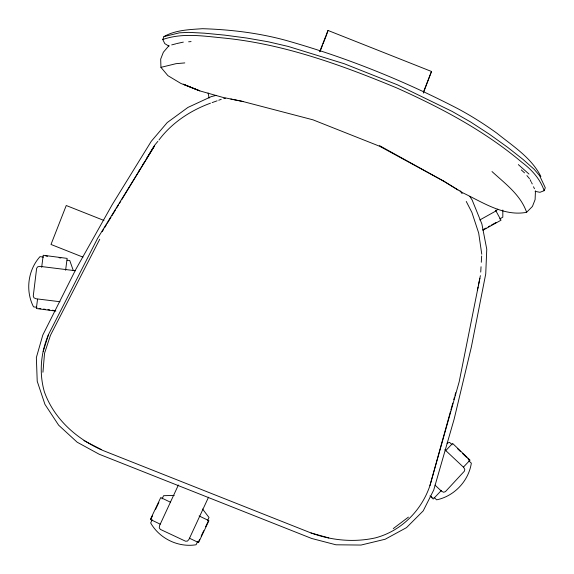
<?xml version="1.0" encoding="UTF-8"?>
<svg xmlns="http://www.w3.org/2000/svg" width="574" height="574" viewBox="0 0 574 574"><rect width="100%" height="100%" fill="white"/><g stroke="black" fill="none" stroke-linecap="round" stroke-linejoin="round"><path stroke-width="0.86" d="M502.824 210.019L502.81 217.187L499.717 218.902M535.456 190.826L535.104 199.601L532.428 206.439L526.623 212.308C503.843 216.699 482.555 202.22 462.881 192.85L443.853 181.24L379.529 145.638M480.732 272.09L481.041 266.731M481.299 262.268L481.665 256.018M42.942 372.246L44.528 353.369L50.49 335.216L99.733 239.258M37.547 299.219L36.341 308.532L55.829 311.079M41.665 267.326L43.222 255.265L67.136 258.393L65.601 270.246M479.871 278.275L459.193 381.746L429.94 485.618C421.467 510.716 401.126 531.115 375.303 537.903C353.835 542.624 331.564 540.457 310.993 532.952L103.449 450.683C77.167 439.505 54.056 419.164 44.356 391.769C38.924 372.741 40.79 352.551 48.546 334.441L97.566 238.397L154.671 145.645L121.688 199.723M477.353 290.523L478.07 287.022M478.429 285.271L480.395 275.642M429.94 485.618L450.425 411.666M450.906 409.951L452.807 403.07M453.761 399.633L454.479 397.05M454.952 395.328L455.67 392.752M43.186 351.432L48.546 334.441M326.506 34.935L328.012 30.451L431.497 71.47L423.318 93.11M168.993 46.2L164.774 43.602L162.786 39.513L163.927 36.6C175.45 29.977 189.485 29.604 202.478 28.7C230.296 29.539 258.099 32.883 285.005 40.13C344.759 56.862 402.482 79.994 457.571 108.529C471.268 115.84 484.391 124.163 496.976 133.254C512.84 146.069 531.524 157.8 540.88 176.519M319.653 51.768L328.012 30.451M320.149 51.265L322.401 45.525M323.04 43.882L326.254 35.681M423.469 91.976L431.497 71.47M535.076 191.314L539.926 192.312L544.159 190.683L545.3 187.77L539.567 175.615L534.193 169.316L523.029 159.428L507.516 147.231L489.479 134.273L470.587 121.975L452.018 111.356L397.473 84.837L344.185 63.714L288.248 46.444L268.323 41.802L246.684 38.035L224.707 35.129L204.538 33.184L188.703 32.366L179.382 32.84L163.927 36.6M178.385 485.016L159.572 525.605L159.271 527.879L160.39 529.407L185.56 541.217L187.433 541.095L188.975 539.402L208.541 497.192M150.366 519.441L160.749 497.55L170.586 502.272M150.718 519.614L152.576 515.703M155.54 509.447L158.876 502.408M152.189 519.75L150.668 522.957C159.572 538.642 178.27 547.675 196.093 544.762L197.614 541.555M162.069 498.906L163.59 495.699L174.245 495.412M207.494 520.711L209.015 517.504L202.529 508.995M198.195 542.401L199.68 539.273M201.165 536.145L203.756 530.677M205.614 526.767L208.577 520.51M198.554 542.574L208.936 520.675M138.707 171.432L139.633 169.904M142.409 165.326L143.801 163.038M146.578 158.46L154.442 145.495L157.843 141.362M102.172 231.709L103.564 229.428M104.497 227.9L106.355 224.857M107.281 223.329L110.997 217.237M111.93 215.716L115.647 209.625M116.572 208.097L118.431 205.054M119.363 203.526L120.755 201.244M158.976 139.984C171.777 122.829 190.503 110.466 210.471 103.191M169.043 45.583L163.36 52.248L160.684 59.086L160.942 67.359L167.902 75.653L180.91 83.46L199.795 90.879L222.669 97.343L243.29 101.576M497.816 209.137L496.245 210.802L479.821 219.964M445.539 450.848L452.577 443.408L470.041 460.14M441.42 490.375L433.219 499.036L429.991 495.936M463.598 466.942L469.539 460.671M393.255 528.604L408.415 517.117M482.827 229.822L485.956 228.093M488.302 226.795L489.873 225.926M491.437 225.065L496.13 222.468M483.014 230.174L501.016 220.215L495.549 210.213M212.129 102.603L217.094 100.823M218.744 100.228L221.227 99.338M175.895 43.818L171.712 44.894M447.06 443.15L449.607 442.346L452.169 444.793M183.328 42.117L176.555 43.602M216.319 95.334L211.246 96.626L187.928 107.431L167.213 122.578L151.256 141.319L112.167 204.731L75.89 269.256L42.799 335.051L36.356 357.559L37.217 381.258L44.951 404.376L58.656 425.198L77.181 442.217L99.194 454.242L311.696 538.477L335.948 544.791L361.032 545.056L385.168 539.237L406.492 527.635L423.189 510.896L433.736 490.009L454.127 419.185L471.34 347.105L485.733 273.906L486.766 249.245L481.88 223.953L472.158 200.046L469.79 196.358M160.942 67.359L175.996 63.685L184.792 62.91M162.786 39.513C182.424 32.61 203.383 36.097 223.573 38.013C283.649 43.947 340.913 64.84 396.333 87.75C440.889 107.675 484.413 130.707 521.895 162.32C531.782 169.703 540.127 178.909 544.159 190.683M223.731 98.592L225.424 98.283M188.638 41.787L191.077 41.593M75.474 270.749L39.979 266.365L37.733 266.781L36.636 268.316L33.256 296.055L33.945 297.813L36.026 298.767L59.983 301.723M45.834 256.004L47.599 256.234M59.115 257.74L60.887 257.97M43.502 257.102L40.001 256.643C27.896 270.117 25.249 290.745 33.514 306.86L37.016 307.32M67.136 260.187L69.763 260.531L73.343 270.641M39.054 308.489L40.826 308.719M43.48 309.07L45.253 309.3M47.907 309.651L49.68 309.881M52.334 310.225L54.107 310.455M230.834 99.044L242.336 101.361L312.952 119.823L379.672 146.27L443.853 181.24M310.993 532.952L328.809 537.938M103.973 220.466L66.247 205.514L51 244.459L82.979 257.138M198.834 90.47L183.264 84.199L199.795 90.879M199.099 515.954L208.276 520.36M151.027 519.757L160.203 524.162M189.334 538.154L197.894 542.258M83.962 440.595L101.189 449.499M443.078 180.774L457.923 189.965M518.336 164.595L529.006 174.08M492.004 171.547C505.077 183.608 520.64 194.816 526.623 212.308M521.285 169.897L524.528 172.874M444.843 449.707L463.684 467.394L464.811 469.389L464.344 471.225L445.402 491.66L443.616 492.255L441.557 491.265L435.02 485.13M457.485 448.653L460.714 451.745M462.658 453.604L466.533 457.327M467.832 458.561L469.769 460.42M468.786 460.721L471.34 463.168C468.578 481.019 454.343 496.158 436.635 499.839L434.073 497.393M430.909 496.273L432.2 497.514M526.903 175.579L529.493 178.657M460.068 190.848L462.113 193.625M531.452 182.432L532.27 183.953M533.468 186.772L534.48 188.731M466.246 201.46L471.907 212.437L478.68 233.044L481.773 254.232M530.146 179.698L531.043 181.664M208.118 92.974L209.101 98.075"/></g></svg>
